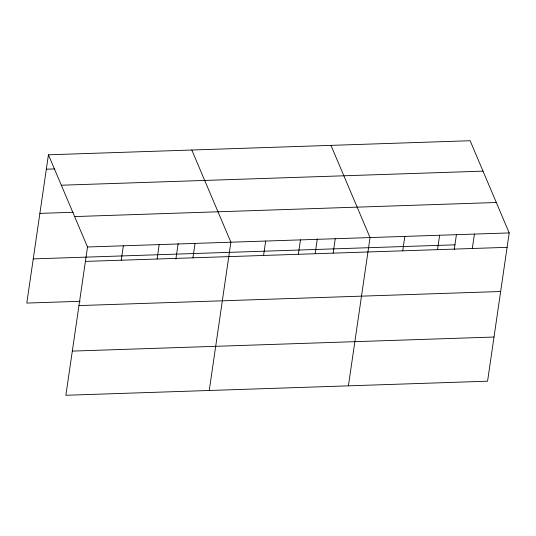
<?xml version="1.0" encoding="UTF-8"?>
<svg xmlns="http://www.w3.org/2000/svg" width="536" height="536" viewBox="0 0 536 536"><rect width="100%" height="100%" fill="white"/><g stroke="black" fill="none" stroke-linecap="round" stroke-linejoin="round"><path stroke-width="0.8" d="M48.434 154.797L87.509 246.995L65.874 395.273L487.566 381.203L509.2 232.925L470.126 140.727L48.434 154.797L26.8 303.075L80.152 301.292M121.25 260.208L123.347 245.796M157.095 259.015L159.192 244.604M175.902 259.022L178.16 243.545M192.933 257.816L195.037 243.404M209.248 390.489L230.882 242.212L191.808 150.013M263.571 255.458L265.675 241.053M298.358 254.299L300.462 239.894M315.181 253.561L317.319 238.902M333.151 253.139L335.255 238.728M348.407 385.846L370.041 237.569L330.967 145.37M402.73 250.815L404.834 236.41M437.517 249.655L439.62 235.25M454.22 249.736L456.478 234.259M472.31 248.496L474.414 234.085M46.331 169.202L54.665 168.927M61.325 185.221L483.023 171.151M39.885 213.382L73.231 212.269M74.611 216.571L496.303 202.501M87.509 246.995L509.2 232.925M33.245 258.895L454.937 244.825M85.405 261.407L507.096 247.337M78.96 305.58L500.651 291.51M72.32 351.1L494.011 337.03"/></g></svg>
